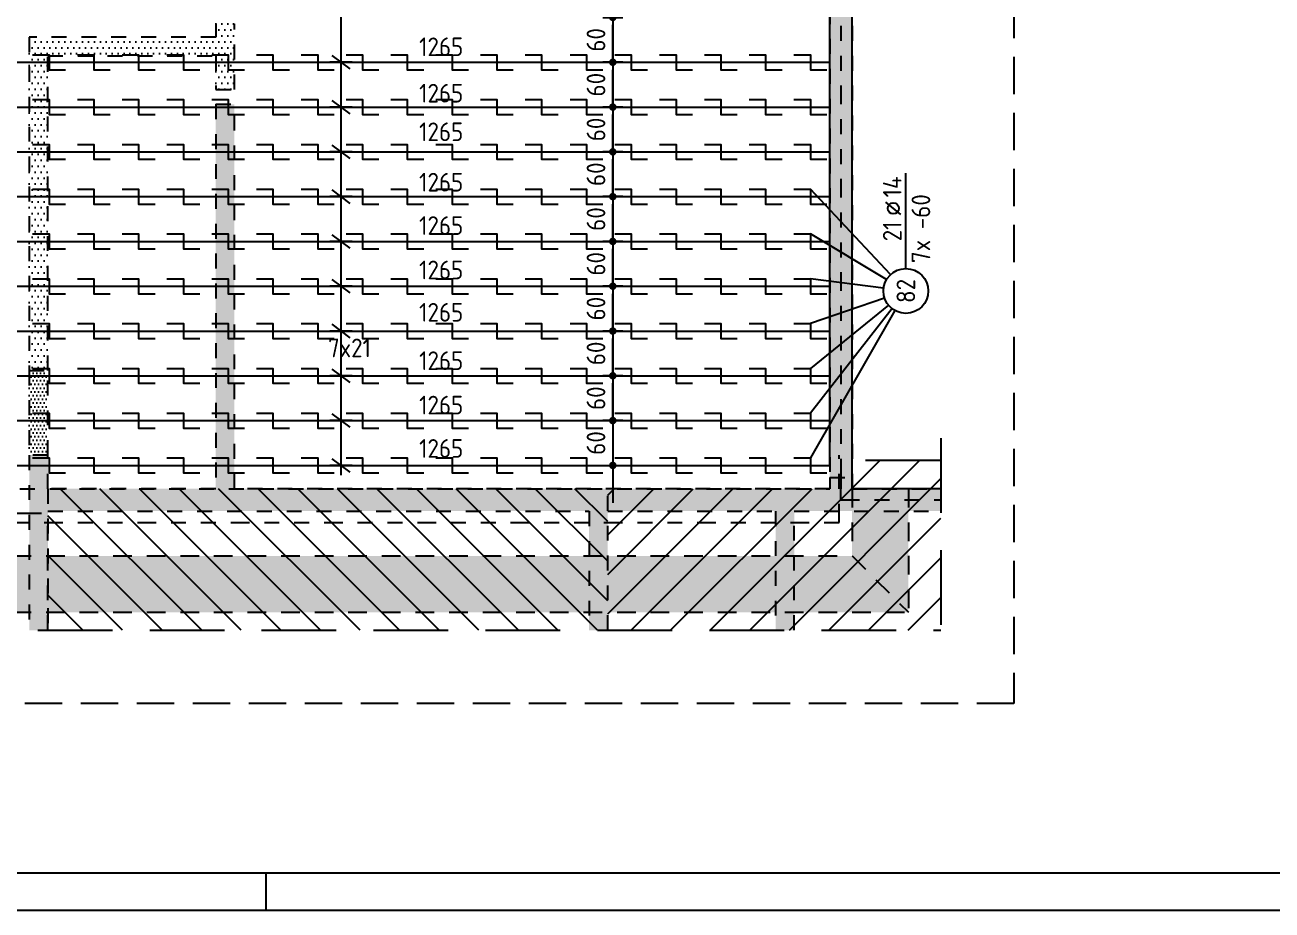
# Model space of a CAD drawing. Extents: x -45 to 98, y -32 to 51.
# Drawn here: x 57.83 to 66.19, y 0 to 5.93 of the extents above; entities that cross this region are included whole.
import ezdxf
from ezdxf.enums import TextEntityAlignment as Align

# ---------------------------------------------------------------- set-up
doc = ezdxf.new("R2010")
doc.units = 0
doc.header["$LTSCALE"] = 0.5
for name, pattern in [('AUSGEZOGEN', [1000.01, 1000, 0.01]), ('DIVIDE2', [0.625, 0.25, -0.125, 0, -0.125, 0, -0.125]), ('DOT', [0.175, 0.05, -0.125]), ('GESTRICHELTX2', [1.5, 1, -0.5]), ('HIDDEN2', [0.187, 0.125, -0.062]), ('STRICHLINIE', [0.75, 0.5, -0.25]), ('VERDECKT', [0.375, 0.25, -0.125])]:
    doc.linetypes.add(name, pattern=pattern)
for name, color, linetype in [('2.UG', 7, 'Continuous'), ('AFB', 7, 'Continuous'), ('AFU', 7, 'Continuous'), ('BETON', 7, 'Continuous'), ('Brüstung 2.UG', 7, 'Continuous'), ('DETAIL', 7, 'Continuous'), ('DRUEBER', 7, 'Continuous'), ('grau_hell', 7, 'Continuous'), ('HILFE', 7, 'Continuous'), ('MASSE', 7, 'Continuous'), ('OBJEKT', 7, 'Continuous'), ('RAHMEN', 7, 'Continuous'), ('RND', 7, 'Continuous'), ('SCHRAFF', 7, 'Continuous'), ('VERDECKT', 7, 'Continuous'), ('Versprung oberseitig', 7, 'Continuous')]:
    doc.layers.add(name, color=color, linetype=linetype)
doc.layers.add('NOPLOT', color=7, linetype='Continuous', plot=False)
doc.styles.add('txt', font='isocp.shx')
doc.dimstyles.new('DOT_I', dxfattribs={"dimscale": 0.5, "dimtxt": 0.25, "dimasz": 0.25, "dimexe": 0.1, "dimexo": 0.3, "dimgap": 0.1, "dimtad": 1, "dimdec": 3, "dimzin": 3, "dimtxsty": 'txt', "dimblk": 'DOT', "dimblk1": 'DOT', "dimblk2": 'DOT', "dimsah": 1, "dimcen": 0.1, "dimse1": 1, "dimse2": 1, "dimazin": 0, "dimtfac": 1, "dimtdec": 4, "dimtix": 1, "dimtmove": 2, "dimatfit": 3, "dimfxl": 0, "dimtvp": 1, "dimtolj": 1, "dimtzin": 0, "dimarcsym": 0})
pattern_1 = [(0, (42.543227, -10.614945), (0.01984375, 0.0396875), [0, -0.0396875])]

# ---------------------------------------------------------------- blocks, each defined once
blk = doc.blocks.new('lei_gre')
at = {"layer": 'RND', "color": 7, "linetype": 'Continuous'}
for p, q in [((-0.09, -0.12), (0.09, 0.12)), ((0, 0.15), (0, -0.15))]:
    blk.add_line(p, q, dxfattribs=at)
blk = doc.blocks.new('DOT')
at = {"layer": 'MASSE', "color": 7, "linetype": 'Continuous'}
for p, q in [((0, 0), (-1, 0)), ((0, 0.54), (0, -0.54))]:
    blk.add_line(p, q, dxfattribs=at)
at = {"layer": 'MASSE', "color": 7, "linetype": 'Continuous', "const_width": 0.2}
blk.add_lwpolyline([(-0.1, 0, 1), (0.1, 0, 1)], format="xyb", close=True, dxfattribs=at)
blk = doc.blocks.new('*D72')
at = {"layer": 'Defpoints', "color": 0, "linetype": 'AUSGEZOGEN', "transparency": 16777216}
for p in [(61.7717, 6.2783), (61.7717, 6.2783), (61.7717, 5.9783)]:
    blk.add_point(p, dxfattribs=at)
at = {"layer": 'MASSE', "color": 0, "linetype": 'AUSGEZOGEN', "lineweight": -2, "transparency": 16777216}
for p, q in [((61.7717, 6.4033), (61.7717, 6.5283)), ((61.7717, 5.9783), (61.7717, 6.2783)), ((61.7717, 5.8533), (61.7717, 5.7283))]:
    blk.add_line(p, q, dxfattribs=at)
at = {"layer": 'MASSE', "color": 0, "linetype": 'AUSGEZOGEN', "lineweight": -2, "transparency": 16777216, "xscale": 0.125, "yscale": 0.125, "zscale": 0.125}
for p, rotation in [((61.7717, 6.2783), 270), ((61.7717, 5.9783), 90)]:
    blk.add_blockref('DOT', p, dxfattribs=dict(at, rotation=rotation))
at = {"layer": 'MASSE', "color": 0, "linetype": 'AUSGEZOGEN', "transparency": 16777216, "insert": (61.6592, 6.1283), "char_height": 0.125, "attachment_point": 5, "rotation": 90, "style": 'txt'}
blk.add_mtext('\\A1;60', dxfattribs=at)
blk = doc.blocks.new('*D73')
at = {"layer": 'Defpoints', "color": 0, "linetype": 'AUSGEZOGEN', "transparency": 16777216}
for p in [(61.7717, 5.9783), (61.7717, 5.6783), (61.7717, 5.6783)]:
    blk.add_point(p, dxfattribs=at)
at = {"layer": 'MASSE', "color": 0, "linetype": 'AUSGEZOGEN', "lineweight": -2, "transparency": 16777216}
for p, q in [((61.7717, 6.1033), (61.7717, 6.2283)), ((61.7717, 5.9783), (61.7717, 5.6783)), ((61.7717, 5.5533), (61.7717, 5.4283))]:
    blk.add_line(p, q, dxfattribs=at)
at = {"layer": 'MASSE', "color": 0, "linetype": 'AUSGEZOGEN', "lineweight": -2, "transparency": 16777216, "xscale": 0.125, "yscale": 0.125, "zscale": 0.125}
for p, rotation in [((61.7717, 5.9783), 270), ((61.7717, 5.6783), 90)]:
    blk.add_blockref('DOT', p, dxfattribs=dict(at, rotation=rotation))
at = {"layer": 'MASSE', "color": 0, "linetype": 'AUSGEZOGEN', "transparency": 16777216, "insert": (61.6592, 5.8283), "char_height": 0.125, "attachment_point": 5, "rotation": 90, "style": 'txt'}
blk.add_mtext('\\A1;60', dxfattribs=at)
blk = doc.blocks.new('*D74')
at = {"layer": 'Defpoints', "color": 0, "linetype": 'AUSGEZOGEN', "transparency": 16777216}
for p in [(61.7717, 5.6783), (61.7717, 5.3783), (61.7717, 5.3783)]:
    blk.add_point(p, dxfattribs=at)
at = {"layer": 'MASSE', "color": 0, "linetype": 'AUSGEZOGEN', "lineweight": -2, "transparency": 16777216}
for p, q in [((61.7717, 5.8033), (61.7717, 5.9283)), ((61.7717, 5.6783), (61.7717, 5.3783)), ((61.7717, 5.2533), (61.7717, 5.1283))]:
    blk.add_line(p, q, dxfattribs=at)
at = {"layer": 'MASSE', "color": 0, "linetype": 'AUSGEZOGEN', "lineweight": -2, "transparency": 16777216, "xscale": 0.125, "yscale": 0.125, "zscale": 0.125}
for p, rotation in [((61.7717, 5.6783), 270), ((61.7717, 5.3783), 90)]:
    blk.add_blockref('DOT', p, dxfattribs=dict(at, rotation=rotation))
at = {"layer": 'MASSE', "color": 0, "linetype": 'AUSGEZOGEN', "transparency": 16777216, "insert": (61.6592, 5.5283), "char_height": 0.125, "attachment_point": 5, "rotation": 90, "style": 'txt'}
blk.add_mtext('\\A1;60', dxfattribs=at)
blk = doc.blocks.new('*D75')
at = {"layer": 'Defpoints', "color": 0, "linetype": 'AUSGEZOGEN', "transparency": 16777216}
for p in [(61.7717, 5.3783), (61.7717, 5.0783), (61.7717, 5.0783)]:
    blk.add_point(p, dxfattribs=at)
at = {"layer": 'MASSE', "color": 0, "linetype": 'AUSGEZOGEN', "lineweight": -2, "transparency": 16777216}
for p, q in [((61.7717, 5.5033), (61.7717, 5.6283)), ((61.7717, 5.3783), (61.7717, 5.0783)), ((61.7717, 4.9533), (61.7717, 4.8283))]:
    blk.add_line(p, q, dxfattribs=at)
at = {"layer": 'MASSE', "color": 0, "linetype": 'AUSGEZOGEN', "lineweight": -2, "transparency": 16777216, "xscale": 0.125, "yscale": 0.125, "zscale": 0.125}
for p, rotation in [((61.7717, 5.3783), 270), ((61.7717, 5.0783), 90)]:
    blk.add_blockref('DOT', p, dxfattribs=dict(at, rotation=rotation))
at = {"layer": 'MASSE', "color": 0, "linetype": 'AUSGEZOGEN', "transparency": 16777216, "insert": (61.6592, 5.2283), "char_height": 0.125, "attachment_point": 5, "rotation": 90, "style": 'txt'}
blk.add_mtext('\\A1;60', dxfattribs=at)
blk = doc.blocks.new('*D76')
at = {"layer": 'Defpoints', "color": 0, "linetype": 'AUSGEZOGEN', "transparency": 16777216}
for p in [(61.7717, 5.0783), (61.7717, 4.7783), (61.7717, 4.7783)]:
    blk.add_point(p, dxfattribs=at)
at = {"layer": 'MASSE', "color": 0, "linetype": 'AUSGEZOGEN', "lineweight": -2, "transparency": 16777216}
for p, q in [((61.7717, 5.2033), (61.7717, 5.3283)), ((61.7717, 5.0783), (61.7717, 4.7783)), ((61.7717, 4.6533), (61.7717, 4.5283))]:
    blk.add_line(p, q, dxfattribs=at)
at = {"layer": 'MASSE', "color": 0, "linetype": 'AUSGEZOGEN', "lineweight": -2, "transparency": 16777216, "xscale": 0.125, "yscale": 0.125, "zscale": 0.125}
for p, rotation in [((61.7717, 5.0783), 270), ((61.7717, 4.7783), 90)]:
    blk.add_blockref('DOT', p, dxfattribs=dict(at, rotation=rotation))
at = {"layer": 'MASSE', "color": 0, "linetype": 'AUSGEZOGEN', "transparency": 16777216, "insert": (61.6592, 4.9283), "char_height": 0.125, "attachment_point": 5, "rotation": 90, "style": 'txt'}
blk.add_mtext('\\A1;60', dxfattribs=at)
blk = doc.blocks.new('*D77')
at = {"layer": 'Defpoints', "color": 0, "linetype": 'AUSGEZOGEN', "transparency": 16777216}
for p in [(61.7717, 4.7783), (61.7717, 4.4783), (61.7717, 4.4783)]:
    blk.add_point(p, dxfattribs=at)
at = {"layer": 'MASSE', "color": 0, "linetype": 'AUSGEZOGEN', "lineweight": -2, "transparency": 16777216}
for p, q in [((61.7717, 4.9033), (61.7717, 5.0283)), ((61.7717, 4.7783), (61.7717, 4.4783)), ((61.7717, 4.3533), (61.7717, 4.2283))]:
    blk.add_line(p, q, dxfattribs=at)
at = {"layer": 'MASSE', "color": 0, "linetype": 'AUSGEZOGEN', "lineweight": -2, "transparency": 16777216, "xscale": 0.125, "yscale": 0.125, "zscale": 0.125}
for p, rotation in [((61.7717, 4.7783), 270), ((61.7717, 4.4783), 90)]:
    blk.add_blockref('DOT', p, dxfattribs=dict(at, rotation=rotation))
at = {"layer": 'MASSE', "color": 0, "linetype": 'AUSGEZOGEN', "transparency": 16777216, "insert": (61.6592, 4.6283), "char_height": 0.125, "attachment_point": 5, "rotation": 90, "style": 'txt'}
blk.add_mtext('\\A1;60', dxfattribs=at)
blk = doc.blocks.new('*D78')
at = {"layer": 'Defpoints', "color": 0, "linetype": 'AUSGEZOGEN', "transparency": 16777216}
for p in [(61.7717, 4.4783), (61.7717, 4.1783), (61.7717, 4.1783)]:
    blk.add_point(p, dxfattribs=at)
at = {"layer": 'MASSE', "color": 0, "linetype": 'AUSGEZOGEN', "lineweight": -2, "transparency": 16777216}
for p, q in [((61.7717, 4.6033), (61.7717, 4.7283)), ((61.7717, 4.4783), (61.7717, 4.1783)), ((61.7717, 4.0533), (61.7717, 3.9283))]:
    blk.add_line(p, q, dxfattribs=at)
at = {"layer": 'MASSE', "color": 0, "linetype": 'AUSGEZOGEN', "lineweight": -2, "transparency": 16777216, "xscale": 0.125, "yscale": 0.125, "zscale": 0.125}
for p, rotation in [((61.7717, 4.4783), 270), ((61.7717, 4.1783), 90)]:
    blk.add_blockref('DOT', p, dxfattribs=dict(at, rotation=rotation))
at = {"layer": 'MASSE', "color": 0, "linetype": 'AUSGEZOGEN', "transparency": 16777216, "insert": (61.6592, 4.3283), "char_height": 0.125, "attachment_point": 5, "rotation": 90, "style": 'txt'}
blk.add_mtext('\\A1;60', dxfattribs=at)
blk = doc.blocks.new('*D79')
at = {"layer": 'Defpoints', "color": 0, "linetype": 'AUSGEZOGEN', "transparency": 16777216}
for p in [(61.7717, 4.1783), (61.7717, 3.8783), (61.7717, 3.8783)]:
    blk.add_point(p, dxfattribs=at)
at = {"layer": 'MASSE', "color": 0, "linetype": 'AUSGEZOGEN', "lineweight": -2, "transparency": 16777216}
for p, q in [((61.7717, 4.3033), (61.7717, 4.4283)), ((61.7717, 4.1783), (61.7717, 3.8783)), ((61.7717, 3.7533), (61.7717, 3.6283))]:
    blk.add_line(p, q, dxfattribs=at)
at = {"layer": 'MASSE', "color": 0, "linetype": 'AUSGEZOGEN', "lineweight": -2, "transparency": 16777216, "xscale": 0.125, "yscale": 0.125, "zscale": 0.125}
for p, rotation in [((61.7717, 4.1783), 270), ((61.7717, 3.8783), 90)]:
    blk.add_blockref('DOT', p, dxfattribs=dict(at, rotation=rotation))
at = {"layer": 'MASSE', "color": 0, "linetype": 'AUSGEZOGEN', "transparency": 16777216, "insert": (61.6592, 4.0283), "char_height": 0.125, "attachment_point": 5, "rotation": 90, "style": 'txt'}
blk.add_mtext('\\A1;60', dxfattribs=at)
blk = doc.blocks.new('*D80')
at = {"layer": 'Defpoints', "color": 0, "linetype": 'AUSGEZOGEN', "transparency": 16777216}
for p in [(61.7717, 3.8783), (61.7717, 3.5783), (61.7717, 3.5783)]:
    blk.add_point(p, dxfattribs=at)
at = {"layer": 'MASSE', "color": 0, "linetype": 'AUSGEZOGEN', "lineweight": -2, "transparency": 16777216}
for p, q in [((61.7717, 4.0033), (61.7717, 4.1283)), ((61.7717, 3.8783), (61.7717, 3.5783)), ((61.7717, 3.4533), (61.7717, 3.3283))]:
    blk.add_line(p, q, dxfattribs=at)
at = {"layer": 'MASSE', "color": 0, "linetype": 'AUSGEZOGEN', "lineweight": -2, "transparency": 16777216, "xscale": 0.125, "yscale": 0.125, "zscale": 0.125}
for p, rotation in [((61.7717, 3.8783), 270), ((61.7717, 3.5783), 90)]:
    blk.add_blockref('DOT', p, dxfattribs=dict(at, rotation=rotation))
at = {"layer": 'MASSE', "color": 0, "linetype": 'AUSGEZOGEN', "transparency": 16777216, "insert": (61.6592, 3.7283), "char_height": 0.125, "attachment_point": 5, "rotation": 90, "style": 'txt'}
blk.add_mtext('\\A1;60', dxfattribs=at)
blk = doc.blocks.new('*D81')
at = {"layer": 'Defpoints', "color": 0, "linetype": 'AUSGEZOGEN', "transparency": 16777216}
for p in [(61.7717, 3.5783), (61.7717, 3.2783), (61.7717, 3.2783)]:
    blk.add_point(p, dxfattribs=at)
at = {"layer": 'MASSE', "color": 0, "linetype": 'AUSGEZOGEN', "lineweight": -2, "transparency": 16777216}
for p, q in [((61.7717, 3.7033), (61.7717, 3.8283)), ((61.7717, 3.5783), (61.7717, 3.2783)), ((61.7717, 3.1533), (61.7717, 3.0283))]:
    blk.add_line(p, q, dxfattribs=at)
at = {"layer": 'MASSE', "color": 0, "linetype": 'AUSGEZOGEN', "lineweight": -2, "transparency": 16777216, "xscale": 0.125, "yscale": 0.125, "zscale": 0.125}
for p, rotation in [((61.7717, 3.5783), 270), ((61.7717, 3.2783), 90)]:
    blk.add_blockref('DOT', p, dxfattribs=dict(at, rotation=rotation))
at = {"layer": 'MASSE', "color": 0, "linetype": 'AUSGEZOGEN', "transparency": 16777216, "insert": (61.6592, 3.4283), "char_height": 0.125, "attachment_point": 5, "rotation": 90, "style": 'txt'}
blk.add_mtext('\\A1;60', dxfattribs=at)
blk = doc.blocks.new('*D82')
at = {"layer": 'Defpoints', "color": 0, "linetype": 'AUSGEZOGEN', "transparency": 16777216}
for p in [(61.7717, 3.2783), (61.7717, 2.9783), (61.7717, 2.9783)]:
    blk.add_point(p, dxfattribs=at)
at = {"layer": 'MASSE', "color": 0, "linetype": 'AUSGEZOGEN', "lineweight": -2, "transparency": 16777216}
for p, q in [((61.7717, 3.4033), (61.7717, 3.5283)), ((61.7717, 3.2783), (61.7717, 2.9783)), ((61.7717, 2.8533), (61.7717, 2.7283))]:
    blk.add_line(p, q, dxfattribs=at)
at = {"layer": 'MASSE', "color": 0, "linetype": 'AUSGEZOGEN', "lineweight": -2, "transparency": 16777216, "xscale": 0.125, "yscale": 0.125, "zscale": 0.125}
for p, rotation in [((61.7717, 3.2783), 270), ((61.7717, 2.9783), 90)]:
    blk.add_blockref('DOT', p, dxfattribs=dict(at, rotation=rotation))
at = {"layer": 'MASSE', "color": 0, "linetype": 'AUSGEZOGEN', "transparency": 16777216, "insert": (61.6592, 3.1283), "char_height": 0.125, "attachment_point": 5, "rotation": 90, "style": 'txt'}
blk.add_mtext('\\A1;60', dxfattribs=at)
blk = doc.blocks.new('RND_LEI')
at = {"layer": 'RND', "color": 7, "linetype": 'Continuous'}
blk.add_line((1.022, 0.066), (1.19, 0.27), dxfattribs=at)
for centre, radius in [((0, 0), 0.3), ((1.106, 0.168), 0.075)]:
    blk.add_circle(centre, radius, dxfattribs=at)
at = {"layer": 'RND', "color": 7, "linetype": 'Continuous', "style": 'txt'}
blk.add_attdef('ANZ', text='', height=0.25, dxfattribs=at).set_placement((0.931, 0.057), align=Align.RIGHT)
for tag, p in [('DUM', (1.253, 0.057)), ('ABSTD', (1.674, 0.057)), ('POSTXT', (0.374, -0.327))]:
    blk.add_attdef(tag, p, '', height=0.25, dxfattribs=at)
blk.add_attdef('POSL', text='', height=0.25, dxfattribs=at).set_placement((0, 0), align=Align.MIDDLE)
blk = doc.blocks.new('*D103')
at = {"layer": 'Defpoints', "color": 0, "linetype": 'AUSGEZOGEN', "transparency": 16777216}
for p in [(57.3952, 2.6572), (57.6952, 2.6572), (57.6952, 2.6572)]:
    blk.add_point(p, dxfattribs=at)
at = {"layer": 'MASSE', "color": 0, "linetype": 'AUSGEZOGEN', "lineweight": -2, "transparency": 16777216}
for p, q in [((57.2702, 2.6572), (57.1452, 2.6572)), ((57.3952, 2.6572), (57.6952, 2.6572)), ((57.8202, 2.6572), (57.9452, 2.6572))]:
    blk.add_line(p, q, dxfattribs=at)
at = {"layer": 'MASSE', "color": 0, "linetype": 'AUSGEZOGEN', "lineweight": -2, "transparency": 16777216, "xscale": 0.125, "yscale": 0.125, "zscale": 0.125}
blk.add_blockref('DOT', (57.3952, 2.6572), dxfattribs=at)
at = {"layer": 'MASSE', "color": 0, "linetype": 'AUSGEZOGEN', "lineweight": -2, "transparency": 16777216, "xscale": 0.125, "yscale": 0.125, "zscale": 0.125, "rotation": 180}
blk.add_blockref('DOT', (57.6952, 2.6572), dxfattribs=at)
at = {"layer": 'MASSE', "color": 0, "linetype": 'AUSGEZOGEN', "transparency": 16777216, "insert": (57.5452, 2.7697), "char_height": 0.125, "attachment_point": 5, "style": 'txt'}
blk.add_mtext('\\A1;60', dxfattribs=at)
blk = doc.blocks.new('A0-38-5')
at = {"layer": 'RAHMEN', "color": 5}
blk.add_line((2, 0.5), (156.4, 0.5), dxfattribs=at)
at = {"layer": 'RAHMEN', "color": 7}
blk.add_line((118.9, 0), (118.9, 0.5), dxfattribs=at)
at = {"layer": 'RAHMEN'}
blk.add_line((0, 0), (156.9, 0), dxfattribs=at)

msp = doc.modelspace()

# ---------------------------------------------------------------- hatches: boundary and pattern name
at = {"layer": 'Brüstung 2.UG', "linetype": 'DOT'}
h = msp.add_hatch(dxfattribs=at)
h.set_pattern_fill('DOTS', color=102, scale=0.4, double=1)
h.set_pattern_definition([(0, (4.462836, 238.246266), (0.0125, 0.025), [0, -0.025])])
h.paths.add_polyline_path([(57.9875, 3.6143), (57.8625, 3.6143), (57.8625, 3.0468), (57.9875, 3.0468)])
at = {"layer": 'DRUEBER', "linetype": 'AUSGEZOGEN'}
h = msp.add_hatch(dxfattribs=at)
h.set_pattern_fill('ANSI31', color=8, scale=1.5, style=0, double=1)
h.set_pattern_definition([(45, (4.46284, 238.24627), (-0.13258252, 0.13258252), [])])
h.paths.add_polyline_path([(63.9699, 1.8745), (63.9699, 3.0118), (63.375, 3.0118), (63.375, 2.8968), (63.225, 2.8968), (63.225, 2.8218), (61.7375, 2.8218), (61.7375, 1.8745)])
at = {"layer": 'grau_hell'}
h = msp.add_hatch(color=9, dxfattribs=at)
h.paths.add_polyline_path([(63.7525, 1.9943), (63.375, 2.3718), (45.375, 2.3718), (45.375, 1.9943)])
h.paths.add_polyline_path([(63.375, 2.3718), (63.7525, 1.9943), (63.7525, 2.8218), (63.375, 2.8218)])
at = {"layer": 'SCHRAFF', "linetype": 'AUSGEZOGEN'}
h = msp.add_hatch(dxfattribs=at)
h.set_pattern_fill('DOTS', scale=0.025, double=1)
h.set_pattern_definition(pattern_1)
h.paths.add_polyline_path([(62.4, 7.1843), (62.4, 8.5718), (63.225, 8.5718), (63.225, 7.1843)], flags=16)
h.paths.add_polyline_path([(45.375, 1.8745), (45.525, 1.8745), (45.525, 2.6718), (47.2375, 2.6718), (47.2375, 1.8745), (47.3625, 1.8745), (47.3625, 3.1593), (47.2375, 3.1593), (47.2375, 2.8218), (45.525, 2.8218), (45.525, 6.5643), (47.2375, 6.5643), (47.2375, 6.0268), (47.3625, 6.0268), (47.3625, 7.0343), (47.695, 7.0343), (47.695, 7.1843), (47.13, 7.1843), (47.13, 7.8643), (50.865, 7.8643), (50.865, 7.1843), (50.765, 7.1843), (50.765, 7.0343), (52.075, 7.0343), (52.075, 5.5343), (52.2, 5.5343), (52.2, 7.0343), (55.35, 7.0343), (55.35, 5.5393), (55.475, 5.5393), (55.475, 7.0343), (56.75, 7.0343), (56.75, 7.8943), (56.625, 7.8943), (56.625, 7.1843), (54.435, 7.1843), (54.435, 8.5718), (56.625, 8.5718), (56.625, 8.4618), (56.75, 8.4618), (56.75, 8.5718), (57.8625, 8.5718), (57.8625, 8.0468), (57.9875, 8.0468), (57.9875, 8.5718), (62.25, 8.5718), (62.25, 7.1843), (57.9875, 7.1843), (57.9875, 7.4793), (57.8625, 7.4793), (57.8625, 7.0343), (59.1125, 7.0343), (59.1125, 6.9418), (59.2375, 6.9418), (59.2375, 7.0343), (63.225, 7.0343), (63.225, 2.8218), (59.2375, 2.8218), (59.2375, 5.3968), (59.1125, 5.3968), (59.1125, 2.8218), (57.9875, 2.8218), (57.9875, 3.0468), (57.8625, 3.0468), (57.8625, 1.8745), (57.9875, 1.8745), (57.9875, 2.6718), (61.6125, 2.6718), (61.6125, 1.8745), (61.7375, 1.8745), (61.7375, 2.6718), (62.8625, 2.6718), (62.8625, 1.8745), (62.9875, 1.8745), (62.9875, 2.6718), (63.9699, 2.6718), (63.9699, 2.8218), (63.375, 2.8218), (63.375, 8.7218), (54.285, 8.7218), (54.285, 7.1843), (51.015, 7.1843), (51.015, 8.0143), (46.98, 8.0143), (46.98, 6.7143), (45.375, 6.7143)])
h = msp.add_hatch(dxfattribs=at)
h.set_pattern_fill('DOTS', scale=0.025, double=1)
h.set_pattern_definition(pattern_1)
h.paths.add_polyline_path([(59.2375, 5.9368), (59.1125, 5.9368), (59.1125, 5.8468), (57.8625, 5.8468), (57.8625, 3.6143), (57.9875, 3.6143), (57.9875, 5.7218), (59.1125, 5.7218), (59.1125, 5.4968), (59.2375, 5.4968)])
h = msp.add_hatch(dxfattribs=at)
h.set_pattern_fill('ANSI31', color=8, scale=1.5, angle=90, style=0, double=1)
h.set_pattern_definition([(135, (6.08253, 272.7751), (-0.13258252, -0.13258252), [])])
h.paths.add_polyline_path([(61.675, 1.8745), (61.7375, 1.8745), (61.7375, 2.8218), (61.675, 2.8218)])
h.paths.add_polyline_path([(57.9875, 1.8745), (61.675, 1.8745), (61.675, 2.8218), (57.9875, 2.8218)])

# ---------------------------------------------------------------- linework, layer by layer
at = {"layer": '2.UG', "color": 7, "linetype": 'DOT'}
for p, q in [((63.225, 7.0343), (63.225, 2.8218)), ((59.1125, 5.9368), (59.1125, 5.8468)), ((59.2375, 5.4968), (59.2375, 5.9368)), ((57.8625, 5.8468), (57.8625, 3.6143)), ((59.1125, 5.8468), (57.8625, 5.8468)), ((57.9875, 5.7218), (59.1125, 5.7218)), ((57.9875, 3.6143), (57.9875, 5.7218)), ((59.1125, 5.7218), (59.1125, 5.4968)), ((59.1125, 5.4968), (59.2375, 5.4968)), ((59.1125, 5.3968), (59.2375, 5.3968)), ((59.1125, 5.3968), (59.1125, 2.8218)), ((59.2375, 2.8218), (59.2375, 5.3968)), ((57.8625, 3.6143), (57.9875, 3.6143)), ((57.8625, 3.0468), (57.8625, 1.8745)), ((57.9875, 3.0468), (57.8625, 3.0468)), ((57.9875, 2.8218), (57.9875, 3.0468)), ((59.1125, 2.8218), (57.9875, 2.8218)), ((63.225, 2.8218), (59.2375, 2.8218))]:
    msp.add_line(p, q, dxfattribs=at)
for points in [[(46.98, 6.7143), (46.98, 6.7143), (46.98, 8.0143), (51.015, 8.0143), (51.015, 7.1843), (54.285, 7.1843), (54.285, 8.7218), (63.375, 8.7218), (63.375, 2.8218), (63.9699, 2.8218)], [(57.9875, 1.8745), (57.9875, 2.6718), (61.6125, 2.6718), (61.6125, 1.8745)], [(61.7375, 1.8745), (61.7375, 2.6718), (62.8625, 2.6718), (62.8625, 1.8745)], [(62.9875, 1.8745), (62.9875, 2.6718), (63.9699, 2.6718)]]:
    msp.add_lwpolyline(points, dxfattribs=at)
at = {"layer": 'AFB', "color": 1, "linetype": 'DIVIDE2'}
for p, q in [((63.3, 8.6468), (63.3, 2.8968)), ((63.2875, 2.5968), (63.2875, 3.0468)), ((63.3, 2.7468), (63.3, 2.8218)), ((63.3, 2.7468), (63.9699, 2.7468)), ((45.4625, 2.5968), (63.2875, 2.5968))]:
    msp.add_line(p, q, dxfattribs=at)
at = {"layer": 'AFU', "color": 1, "linetype": 'AUSGEZOGEN'}
msp.add_line((63.3, 2.9718), (63.3, 2.8218), dxfattribs=at)
at = {"layer": 'BETON', "color": 6, "linetype": 'AUSGEZOGEN'}
for p, q in [((63.375, 2.8218), (63.375, 8.7218)), ((63.9699, 2.8218), (63.375, 2.8218))]:
    msp.add_line(p, q, dxfattribs=at)
at = {"layer": 'Brüstung 2.UG', "color": 102, "linetype": 'DOT'}
for p, q in [((57.8625, 3.6143), (57.8625, 3.0468)), ((57.9875, 3.0468), (57.9875, 3.6143))]:
    msp.add_line(p, q, dxfattribs=at)
at = {"layer": 'DETAIL', "color": 102, "linetype": 'STRICHLINIE'}
msp.add_lwpolyline([(44.7348, 1.3845), (44.7348, 10.2147), (64.4592, 10.2147), (64.4592, 1.3845)], close=True, dxfattribs=at)
at = {"layer": 'DRUEBER', "color": 7, "linetype": 'HIDDEN2'}
msp.add_line((63.565, 3.0118), (63.375, 3.0118), dxfattribs=at)
at = {"layer": 'HILFE', "color": 102, "linetype": 'GESTRICHELTX2'}
for p in [(63.9699, 3.1607), (45.1695, 1.8745)]:
    msp.add_line(p, (63.9699, 1.8745), dxfattribs=at)
at = {"layer": 'NOPLOT', "color": 191, "linetype": 'AUSGEZOGEN'}
msp.add_line((63.225, 2.9783), (63.225, 7.2392), dxfattribs=at)
at = {"layer": 'OBJEKT', "color": 7, "linetype": 'AUSGEZOGEN'}
msp.add_line((63.9699, 3.0118), (63.565, 3.0118), dxfattribs=at)
at = {"layer": 'RND', "color": 102, "linetype": 'AUSGEZOGEN'}
for p, q in [((59.9507, 8.9781), (59.9507, 2.9127)), ((63.6321, 4.256), (63.0952, 4.8283)), ((63.6059, 4.2235), (63.0952, 4.5283)), ((63.5859, 4.1656), (63.0952, 4.2283)), ((63.5928, 4.0982), (63.0952, 3.9283)), ((63.6182, 4.0522), (63.0952, 3.6283)), ((63.6424, 4.0284), (63.0952, 3.3283)), ((63.6603, 4.0164), (63.0952, 3.0283))]:
    msp.add_line(p, q, dxfattribs=at)
at = {"layer": 'RND', "color": 7, "linetype": 'AUSGEZOGEN'}
msp.add_line((63.7347, 4.2966), (63.7347, 4.9366), dxfattribs=at)
at = {"layer": 'RND', "color": 1, "linetype": 'AUSGEZOGEN'}
for points in [[(57.8852, 5.7283), (57.9952, 5.7283), (57.9952, 5.6283), (58.1052, 5.6283)], [(58.1852, 5.7283), (58.2952, 5.7283), (58.2952, 5.6283), (58.4052, 5.6283)], [(58.4852, 5.7283), (58.5952, 5.7283), (58.5952, 5.6283), (58.7052, 5.6283)], [(58.7852, 5.7283), (58.8952, 5.7283), (58.8952, 5.6283), (59.0052, 5.6283)], [(59.0852, 5.7283), (59.1952, 5.7283), (59.1952, 5.6283), (59.3052, 5.6283)], [(59.3852, 5.7283), (59.4952, 5.7283), (59.4952, 5.6283), (59.6052, 5.6283)], [(59.6852, 5.7283), (59.7952, 5.7283), (59.7952, 5.6283), (59.9052, 5.6283)], [(59.9852, 5.7283), (60.0952, 5.7283), (60.0952, 5.6283), (60.2052, 5.6283)], [(60.2852, 5.7283), (60.3952, 5.7283), (60.3952, 5.6283), (60.5052, 5.6283)], [(60.5852, 5.7283), (60.6952, 5.7283), (60.6952, 5.6283), (60.8052, 5.6283)], [(60.8852, 5.7283), (60.9952, 5.7283), (60.9952, 5.6283), (61.1052, 5.6283)], [(61.1852, 5.7283), (61.2952, 5.7283), (61.2952, 5.6283), (61.4052, 5.6283)], [(61.4852, 5.7283), (61.5952, 5.7283), (61.5952, 5.6283), (61.7052, 5.6283)], [(61.7852, 5.7283), (61.8952, 5.7283), (61.8952, 5.6283), (62.0052, 5.6283)], [(62.0852, 5.7283), (62.1952, 5.7283), (62.1952, 5.6283), (62.3052, 5.6283)], [(62.3852, 5.7283), (62.4952, 5.7283), (62.4952, 5.6283), (62.6052, 5.6283)], [(62.6852, 5.7283), (62.7952, 5.7283), (62.7952, 5.6283), (62.9052, 5.6283)], [(62.9852, 5.7283), (63.0952, 5.7283), (63.0952, 5.6283), (63.2052, 5.6283)], [(56.9, 5.6783), (63.225, 5.6783)], [(56.9, 5.3783), (63.225, 5.3783)], [(57.8852, 5.4283), (57.9952, 5.4283), (57.9952, 5.3283), (58.1052, 5.3283)], [(58.1852, 5.4283), (58.2952, 5.4283), (58.2952, 5.3283), (58.4052, 5.3283)], [(58.4852, 5.4283), (58.5952, 5.4283), (58.5952, 5.3283), (58.7052, 5.3283)], [(58.7852, 5.4283), (58.8952, 5.4283), (58.8952, 5.3283), (59.0052, 5.3283)], [(59.0852, 5.4283), (59.1952, 5.4283), (59.1952, 5.3283), (59.3052, 5.3283)], [(59.3852, 5.4283), (59.4952, 5.4283), (59.4952, 5.3283), (59.6052, 5.3283)], [(59.6852, 5.4283), (59.7952, 5.4283), (59.7952, 5.3283), (59.9052, 5.3283)], [(59.9852, 5.4283), (60.0952, 5.4283), (60.0952, 5.3283), (60.2052, 5.3283)], [(60.2852, 5.4283), (60.3952, 5.4283), (60.3952, 5.3283), (60.5052, 5.3283)], [(60.5852, 5.4283), (60.6952, 5.4283), (60.6952, 5.3283), (60.8052, 5.3283)], [(60.8852, 5.4283), (60.9952, 5.4283), (60.9952, 5.3283), (61.1052, 5.3283)], [(61.1852, 5.4283), (61.2952, 5.4283), (61.2952, 5.3283), (61.4052, 5.3283)], [(61.4852, 5.4283), (61.5952, 5.4283), (61.5952, 5.3283), (61.7052, 5.3283)], [(61.7852, 5.4283), (61.8952, 5.4283), (61.8952, 5.3283), (62.0052, 5.3283)], [(62.0852, 5.4283), (62.1952, 5.4283), (62.1952, 5.3283), (62.3052, 5.3283)], [(62.3852, 5.4283), (62.4952, 5.4283), (62.4952, 5.3283), (62.6052, 5.3283)], [(62.6852, 5.4283), (62.7952, 5.4283), (62.7952, 5.3283), (62.9052, 5.3283)], [(62.9852, 5.4283), (63.0952, 5.4283), (63.0952, 5.3283), (63.2052, 5.3283)], [(57.8852, 5.1283), (57.9952, 5.1283), (57.9952, 5.0283), (58.1052, 5.0283)], [(58.1852, 5.1283), (58.2952, 5.1283), (58.2952, 5.0283), (58.4052, 5.0283)], [(58.4852, 5.1283), (58.5952, 5.1283), (58.5952, 5.0283), (58.7052, 5.0283)], [(58.7852, 5.1283), (58.8952, 5.1283), (58.8952, 5.0283), (59.0052, 5.0283)], [(59.0852, 5.1283), (59.1952, 5.1283), (59.1952, 5.0283), (59.3052, 5.0283)], [(59.3852, 5.1283), (59.4952, 5.1283), (59.4952, 5.0283), (59.6052, 5.0283)], [(59.6852, 5.1283), (59.7952, 5.1283), (59.7952, 5.0283), (59.9052, 5.0283)], [(59.9852, 5.1283), (60.0952, 5.1283), (60.0952, 5.0283), (60.2052, 5.0283)], [(60.2852, 5.1283), (60.3952, 5.1283), (60.3952, 5.0283), (60.5052, 5.0283)], [(60.5852, 5.1283), (60.6952, 5.1283), (60.6952, 5.0283), (60.8052, 5.0283)], [(60.8852, 5.1283), (60.9952, 5.1283), (60.9952, 5.0283), (61.1052, 5.0283)], [(61.1852, 5.1283), (61.2952, 5.1283), (61.2952, 5.0283), (61.4052, 5.0283)], [(61.4852, 5.1283), (61.5952, 5.1283), (61.5952, 5.0283), (61.7052, 5.0283)], [(61.7852, 5.1283), (61.8952, 5.1283), (61.8952, 5.0283), (62.0052, 5.0283)], [(62.0852, 5.1283), (62.1952, 5.1283), (62.1952, 5.0283), (62.3052, 5.0283)], [(62.3852, 5.1283), (62.4952, 5.1283), (62.4952, 5.0283), (62.6052, 5.0283)], [(62.6852, 5.1283), (62.7952, 5.1283), (62.7952, 5.0283), (62.9052, 5.0283)], [(62.9852, 5.1283), (63.0952, 5.1283), (63.0952, 5.0283), (63.2052, 5.0283)], [(56.9, 5.0783), (63.225, 5.0783)], [(56.9, 4.7783), (63.225, 4.7783)], [(57.8852, 4.8283), (57.9952, 4.8283), (57.9952, 4.7283), (58.1052, 4.7283)], [(58.1852, 4.8283), (58.2952, 4.8283), (58.2952, 4.7283), (58.4052, 4.7283)], [(58.4852, 4.8283), (58.5952, 4.8283), (58.5952, 4.7283), (58.7052, 4.7283)], [(58.7852, 4.8283), (58.8952, 4.8283), (58.8952, 4.7283), (59.0052, 4.7283)], [(59.0852, 4.8283), (59.1952, 4.8283), (59.1952, 4.7283), (59.3052, 4.7283)], [(59.3852, 4.8283), (59.4952, 4.8283), (59.4952, 4.7283), (59.6052, 4.7283)], [(59.6852, 4.8283), (59.7952, 4.8283), (59.7952, 4.7283), (59.9052, 4.7283)], [(59.9852, 4.8283), (60.0952, 4.8283), (60.0952, 4.7283), (60.2052, 4.7283)], [(60.2852, 4.8283), (60.3952, 4.8283), (60.3952, 4.7283), (60.5052, 4.7283)], [(60.5852, 4.8283), (60.6952, 4.8283), (60.6952, 4.7283), (60.8052, 4.7283)], [(60.8852, 4.8283), (60.9952, 4.8283), (60.9952, 4.7283), (61.1052, 4.7283)], [(61.1852, 4.8283), (61.2952, 4.8283), (61.2952, 4.7283), (61.4052, 4.7283)], [(61.4852, 4.8283), (61.5952, 4.8283), (61.5952, 4.7283), (61.7052, 4.7283)], [(61.7852, 4.8283), (61.8952, 4.8283), (61.8952, 4.7283), (62.0052, 4.7283)], [(62.0852, 4.8283), (62.1952, 4.8283), (62.1952, 4.7283), (62.3052, 4.7283)], [(62.3852, 4.8283), (62.4952, 4.8283), (62.4952, 4.7283), (62.6052, 4.7283)], [(62.6852, 4.8283), (62.7952, 4.8283), (62.7952, 4.7283), (62.9052, 4.7283)], [(62.9852, 4.8283), (63.0952, 4.8283), (63.0952, 4.7283), (63.2052, 4.7283)], [(57.8852, 4.5283), (57.9952, 4.5283), (57.9952, 4.4283), (58.1052, 4.4283)], [(58.1852, 4.5283), (58.2952, 4.5283), (58.2952, 4.4283), (58.4052, 4.4283)], [(58.4852, 4.5283), (58.5952, 4.5283), (58.5952, 4.4283), (58.7052, 4.4283)], [(58.7852, 4.5283), (58.8952, 4.5283), (58.8952, 4.4283), (59.0052, 4.4283)], [(59.0852, 4.5283), (59.1952, 4.5283), (59.1952, 4.4283), (59.3052, 4.4283)], [(59.3852, 4.5283), (59.4952, 4.5283), (59.4952, 4.4283), (59.6052, 4.4283)], [(59.6852, 4.5283), (59.7952, 4.5283), (59.7952, 4.4283), (59.9052, 4.4283)], [(59.9852, 4.5283), (60.0952, 4.5283), (60.0952, 4.4283), (60.2052, 4.4283)], [(60.2852, 4.5283), (60.3952, 4.5283), (60.3952, 4.4283), (60.5052, 4.4283)], [(60.5852, 4.5283), (60.6952, 4.5283), (60.6952, 4.4283), (60.8052, 4.4283)], [(60.8852, 4.5283), (60.9952, 4.5283), (60.9952, 4.4283), (61.1052, 4.4283)], [(61.1852, 4.5283), (61.2952, 4.5283), (61.2952, 4.4283), (61.4052, 4.4283)], [(61.4852, 4.5283), (61.5952, 4.5283), (61.5952, 4.4283), (61.7052, 4.4283)], [(61.7852, 4.5283), (61.8952, 4.5283), (61.8952, 4.4283), (62.0052, 4.4283)], [(62.0852, 4.5283), (62.1952, 4.5283), (62.1952, 4.4283), (62.3052, 4.4283)], [(62.3852, 4.5283), (62.4952, 4.5283), (62.4952, 4.4283), (62.6052, 4.4283)], [(62.6852, 4.5283), (62.7952, 4.5283), (62.7952, 4.4283), (62.9052, 4.4283)], [(62.9852, 4.5283), (63.0952, 4.5283), (63.0952, 4.4283), (63.2052, 4.4283)], [(56.9, 4.4783), (63.225, 4.4783)], [(56.9, 4.1783), (63.225, 4.1783)], [(57.8852, 4.2283), (57.9952, 4.2283), (57.9952, 4.1283), (58.1052, 4.1283)], [(58.1852, 4.2283), (58.2952, 4.2283), (58.2952, 4.1283), (58.4052, 4.1283)], [(58.4852, 4.2283), (58.5952, 4.2283), (58.5952, 4.1283), (58.7052, 4.1283)], [(58.7852, 4.2283), (58.8952, 4.2283), (58.8952, 4.1283), (59.0052, 4.1283)], [(59.0852, 4.2283), (59.1952, 4.2283), (59.1952, 4.1283), (59.3052, 4.1283)], [(59.3852, 4.2283), (59.4952, 4.2283), (59.4952, 4.1283), (59.6052, 4.1283)], [(59.6852, 4.2283), (59.7952, 4.2283), (59.7952, 4.1283), (59.9052, 4.1283)], [(59.9852, 4.2283), (60.0952, 4.2283), (60.0952, 4.1283), (60.2052, 4.1283)], [(60.2852, 4.2283), (60.3952, 4.2283), (60.3952, 4.1283), (60.5052, 4.1283)], [(60.5852, 4.2283), (60.6952, 4.2283), (60.6952, 4.1283), (60.8052, 4.1283)], [(60.8852, 4.2283), (60.9952, 4.2283), (60.9952, 4.1283), (61.1052, 4.1283)], [(61.1852, 4.2283), (61.2952, 4.2283), (61.2952, 4.1283), (61.4052, 4.1283)], [(61.4852, 4.2283), (61.5952, 4.2283), (61.5952, 4.1283), (61.7052, 4.1283)], [(61.7852, 4.2283), (61.8952, 4.2283), (61.8952, 4.1283), (62.0052, 4.1283)], [(62.0852, 4.2283), (62.1952, 4.2283), (62.1952, 4.1283), (62.3052, 4.1283)], [(62.3852, 4.2283), (62.4952, 4.2283), (62.4952, 4.1283), (62.6052, 4.1283)], [(62.6852, 4.2283), (62.7952, 4.2283), (62.7952, 4.1283), (62.9052, 4.1283)], [(62.9852, 4.2283), (63.0952, 4.2283), (63.0952, 4.1283), (63.2052, 4.1283)], [(57.8852, 3.9283), (57.9952, 3.9283), (57.9952, 3.8283), (58.1052, 3.8283)], [(58.1852, 3.9283), (58.2952, 3.9283), (58.2952, 3.8283), (58.4052, 3.8283)], [(58.4852, 3.9283), (58.5952, 3.9283), (58.5952, 3.8283), (58.7052, 3.8283)], [(58.7852, 3.9283), (58.8952, 3.9283), (58.8952, 3.8283), (59.0052, 3.8283)], [(59.0852, 3.9283), (59.1952, 3.9283), (59.1952, 3.8283), (59.3052, 3.8283)], [(59.3852, 3.9283), (59.4952, 3.9283), (59.4952, 3.8283), (59.6052, 3.8283)], [(59.6852, 3.9283), (59.7952, 3.9283), (59.7952, 3.8283), (59.9052, 3.8283)], [(59.9852, 3.9283), (60.0952, 3.9283), (60.0952, 3.8283), (60.2052, 3.8283)], [(60.2852, 3.9283), (60.3952, 3.9283), (60.3952, 3.8283), (60.5052, 3.8283)], [(60.5852, 3.9283), (60.6952, 3.9283), (60.6952, 3.8283), (60.8052, 3.8283)], [(60.8852, 3.9283), (60.9952, 3.9283), (60.9952, 3.8283), (61.1052, 3.8283)], [(61.1852, 3.9283), (61.2952, 3.9283), (61.2952, 3.8283), (61.4052, 3.8283)], [(61.4852, 3.9283), (61.5952, 3.9283), (61.5952, 3.8283), (61.7052, 3.8283)], [(61.7852, 3.9283), (61.8952, 3.9283), (61.8952, 3.8283), (62.0052, 3.8283)], [(62.0852, 3.9283), (62.1952, 3.9283), (62.1952, 3.8283), (62.3052, 3.8283)], [(62.3852, 3.9283), (62.4952, 3.9283), (62.4952, 3.8283), (62.6052, 3.8283)], [(62.6852, 3.9283), (62.7952, 3.9283), (62.7952, 3.8283), (62.9052, 3.8283)], [(62.9852, 3.9283), (63.0952, 3.9283), (63.0952, 3.8283), (63.2052, 3.8283)], [(56.9, 3.8783), (63.225, 3.8783)], [(57.8852, 3.6283), (57.9952, 3.6283), (57.9952, 3.5283), (58.1052, 3.5283)], [(58.1852, 3.6283), (58.2952, 3.6283), (58.2952, 3.5283), (58.4052, 3.5283)], [(58.4852, 3.6283), (58.5952, 3.6283), (58.5952, 3.5283), (58.7052, 3.5283)], [(58.7852, 3.6283), (58.8952, 3.6283), (58.8952, 3.5283), (59.0052, 3.5283)], [(59.0852, 3.6283), (59.1952, 3.6283), (59.1952, 3.5283), (59.3052, 3.5283)], [(59.3852, 3.6283), (59.4952, 3.6283), (59.4952, 3.5283), (59.6052, 3.5283)], [(59.6852, 3.6283), (59.7952, 3.6283), (59.7952, 3.5283), (59.9052, 3.5283)], [(59.9852, 3.6283), (60.0952, 3.6283), (60.0952, 3.5283), (60.2052, 3.5283)], [(60.2852, 3.6283), (60.3952, 3.6283), (60.3952, 3.5283), (60.5052, 3.5283)], [(60.5852, 3.6283), (60.6952, 3.6283), (60.6952, 3.5283), (60.8052, 3.5283)], [(60.8852, 3.6283), (60.9952, 3.6283), (60.9952, 3.5283), (61.1052, 3.5283)], [(61.1852, 3.6283), (61.2952, 3.6283), (61.2952, 3.5283), (61.4052, 3.5283)], [(61.4852, 3.6283), (61.5952, 3.6283), (61.5952, 3.5283), (61.7052, 3.5283)], [(61.7852, 3.6283), (61.8952, 3.6283), (61.8952, 3.5283), (62.0052, 3.5283)], [(62.0852, 3.6283), (62.1952, 3.6283), (62.1952, 3.5283), (62.3052, 3.5283)], [(62.3852, 3.6283), (62.4952, 3.6283), (62.4952, 3.5283), (62.6052, 3.5283)], [(62.6852, 3.6283), (62.7952, 3.6283), (62.7952, 3.5283), (62.9052, 3.5283)], [(62.9852, 3.6283), (63.0952, 3.6283), (63.0952, 3.5283), (63.2052, 3.5283)], [(56.9, 3.5783), (63.225, 3.5783)], [(56.9, 3.2783), (63.225, 3.2783)], [(57.8852, 3.3283), (57.9952, 3.3283), (57.9952, 3.2283), (58.1052, 3.2283)], [(58.1852, 3.3283), (58.2952, 3.3283), (58.2952, 3.2283), (58.4052, 3.2283)], [(58.4852, 3.3283), (58.5952, 3.3283), (58.5952, 3.2283), (58.7052, 3.2283)], [(58.7852, 3.3283), (58.8952, 3.3283), (58.8952, 3.2283), (59.0052, 3.2283)], [(59.0852, 3.3283), (59.1952, 3.3283), (59.1952, 3.2283), (59.3052, 3.2283)], [(59.3852, 3.3283), (59.4952, 3.3283), (59.4952, 3.2283), (59.6052, 3.2283)], [(59.6852, 3.3283), (59.7952, 3.3283), (59.7952, 3.2283), (59.9052, 3.2283)], [(59.9852, 3.3283), (60.0952, 3.3283), (60.0952, 3.2283), (60.2052, 3.2283)], [(60.2852, 3.3283), (60.3952, 3.3283), (60.3952, 3.2283), (60.5052, 3.2283)], [(60.5852, 3.3283), (60.6952, 3.3283), (60.6952, 3.2283), (60.8052, 3.2283)], [(60.8852, 3.3283), (60.9952, 3.3283), (60.9952, 3.2283), (61.1052, 3.2283)], [(61.1852, 3.3283), (61.2952, 3.3283), (61.2952, 3.2283), (61.4052, 3.2283)], [(61.4852, 3.3283), (61.5952, 3.3283), (61.5952, 3.2283), (61.7052, 3.2283)], [(61.7852, 3.3283), (61.8952, 3.3283), (61.8952, 3.2283), (62.0052, 3.2283)], [(62.0852, 3.3283), (62.1952, 3.3283), (62.1952, 3.2283), (62.3052, 3.2283)], [(62.3852, 3.3283), (62.4952, 3.3283), (62.4952, 3.2283), (62.6052, 3.2283)], [(62.6852, 3.3283), (62.7952, 3.3283), (62.7952, 3.2283), (62.9052, 3.2283)], [(62.9852, 3.3283), (63.0952, 3.3283), (63.0952, 3.2283), (63.2052, 3.2283)], [(57.8852, 3.0283), (57.9952, 3.0283), (57.9952, 2.9283), (58.1052, 2.9283)], [(58.1852, 3.0283), (58.2952, 3.0283), (58.2952, 2.9283), (58.4052, 2.9283)], [(58.4852, 3.0283), (58.5952, 3.0283), (58.5952, 2.9283), (58.7052, 2.9283)], [(58.7852, 3.0283), (58.8952, 3.0283), (58.8952, 2.9283), (59.0052, 2.9283)], [(59.0852, 3.0283), (59.1952, 3.0283), (59.1952, 2.9283), (59.3052, 2.9283)], [(59.3852, 3.0283), (59.4952, 3.0283), (59.4952, 2.9283), (59.6052, 2.9283)], [(59.6852, 3.0283), (59.7952, 3.0283), (59.7952, 2.9283), (59.9052, 2.9283)], [(59.9852, 3.0283), (60.0952, 3.0283), (60.0952, 2.9283), (60.2052, 2.9283)], [(60.2852, 3.0283), (60.3952, 3.0283), (60.3952, 2.9283), (60.5052, 2.9283)], [(60.5852, 3.0283), (60.6952, 3.0283), (60.6952, 2.9283), (60.8052, 2.9283)], [(60.8852, 3.0283), (60.9952, 3.0283), (60.9952, 2.9283), (61.1052, 2.9283)], [(61.1852, 3.0283), (61.2952, 3.0283), (61.2952, 2.9283), (61.4052, 2.9283)], [(61.4852, 3.0283), (61.5952, 3.0283), (61.5952, 2.9283), (61.7052, 2.9283)], [(61.7852, 3.0283), (61.8952, 3.0283), (61.8952, 2.9283), (62.0052, 2.9283)], [(62.0852, 3.0283), (62.1952, 3.0283), (62.1952, 2.9283), (62.3052, 2.9283)], [(62.3852, 3.0283), (62.4952, 3.0283), (62.4952, 2.9283), (62.6052, 2.9283)], [(62.6852, 3.0283), (62.7952, 3.0283), (62.7952, 2.9283), (62.9052, 2.9283)], [(62.9852, 3.0283), (63.0952, 3.0283), (63.0952, 2.9283), (63.2052, 2.9283)], [(56.9, 2.9783), (63.225, 2.9783)]]:
    msp.add_lwpolyline(points, dxfattribs=at)
at = {"layer": 'VERDECKT', "color": 7, "linetype": 'VERDECKT'}
for p, q in [((63.375, 2.8218), (63.375, 2.3718)), ((63.7525, 2.8218), (63.7525, 1.9943)), ((45.375, 2.3718), (63.375, 2.3718)), ((63.375, 2.3718), (63.7525, 1.9943)), ((45.375, 1.9943), (63.7525, 1.9943))]:
    msp.add_line(p, q, dxfattribs=at)
at = {"layer": 'Versprung oberseitig', "color": 1, "linetype": 'HIDDEN2'}
for p, q in [((63.225, 2.8968), (63.225, 2.8218)), ((63.225, 2.8968), (63.375, 2.8968)), ((56.6, 2.8218), (63.225, 2.8218)), ((57.9875, 2.8218), (57.9875, 1.8745)), ((61.7375, 1.8745), (61.7375, 2.8218))]:
    msp.add_line(p, q, dxfattribs=at)

# ---------------------------------------------------------------- block references
at = {"layer": 'RAHMEN', "color": 102, "xscale": 0.5, "yscale": 0.5, "zscale": 0.5}
msp.add_blockref('A0-38-5', (0, 0), dxfattribs=at)
at = {"layer": 'RND', "color": 102, "linetype": 'AUSGEZOGEN', "xscale": 0.5, "yscale": 0.5, "zscale": 0.5, "rotation": 270}
for p in [(59.9507, 5.6783), (59.9507, 5.3783), (59.9507, 5.0783), (59.9507, 4.7783), (59.9507, 4.4783), (59.9507, 4.1783), (59.9507, 3.8783), (59.9507, 3.5783), (59.9507, 3.2783), (59.9507, 2.9783)]:
    msp.add_blockref('lei_gre', p, dxfattribs=at)
at = {"layer": 'RND', "color": 7, "linetype": 'AUSGEZOGEN', "xscale": 0.5, "yscale": 0.5, "zscale": 0.5, "rotation": 90}
msp.add_blockref('RND_LEI', (63.7347, 4.1466), dxfattribs=at).add_auto_attribs({'POSL': '82', 'DUM': '14', 'ANZ': '21', 'POSTXT': '7x -60'})

# ---------------------------------------------------------------- texts
at = {"layer": 'NOPLOT', "color": 191, "linetype": 'Continuous', "style": 'txt'}
for s, p in [('1265', (60.4742, 5.7195)), ('1265', (60.4742, 5.4088)), ('1265', (60.4742, 5.1503)), ('1265', (60.4742, 4.8126)), ('1265', (60.4742, 4.5221)), ('1265', (60.4742, 4.2249)), ('1265', (60.4742, 3.9412)), ('7x21', (59.8638, 3.7025)), ('1265', (60.4742, 3.617)), ('1265', (60.4742, 3.3198)), ('1265', (60.4742, 3.0294))]:
    msp.add_text(s, height=0.125, dxfattribs=at).set_placement(p)

# ---------------------------------------------------------------- dimensions: what is measured, and where the dimension line sits
at = {"layer": 'MASSE', "color": 7, "linetype": 'AUSGEZOGEN'}
for base, p1, p2, picture, middle in [((61.7717, 6.2783), (61.7717, 5.9783), (61.7717, 6.2783), '*D72', (61.6592, 6.1283)), ((61.7717, 5.6783), (61.7717, 5.9783), (61.7717, 5.6783), '*D73', (61.6592, 5.8283)), ((61.7717, 5.3783), (61.7717, 5.6783), (61.7717, 5.3783), '*D74', (61.6592, 5.5283)), ((61.7717, 5.0783), (61.7717, 5.3783), (61.7717, 5.0783), '*D75', (61.6592, 5.2283)), ((61.7717, 4.7783), (61.7717, 5.0783), (61.7717, 4.7783), '*D76', (61.6592, 4.9283)), ((61.7717, 4.4783), (61.7717, 4.7783), (61.7717, 4.4783), '*D77', (61.6592, 4.6283)), ((61.7717, 4.1783), (61.7717, 4.4783), (61.7717, 4.1783), '*D78', (61.6592, 4.3283)), ((61.7717, 3.8783), (61.7717, 4.1783), (61.7717, 3.8783), '*D79', (61.6592, 4.0283)), ((61.7717, 3.5783), (61.7717, 3.8783), (61.7717, 3.5783), '*D80', (61.6592, 3.7283)), ((61.7717, 3.2783), (61.7717, 3.5783), (61.7717, 3.2783), '*D81', (61.6592, 3.4283)), ((61.7717, 2.9783), (61.7717, 3.2783), (61.7717, 2.9783), '*D82', (61.6592, 3.1283))]:
    dim = msp.add_linear_dim(base=base, p1=p1, p2=p2, angle=90, dimstyle='DOT_I', override={"dimdec": 0, "dimlfac": 200}, dxfattribs=at)
    dim.commit()
    dim.dimension.update_dxf_attribs({"geometry": picture, "text_midpoint": middle})
dim = msp.add_linear_dim(base=(57.6952, 2.6572), p1=(57.3952, 2.6572), p2=(57.6952, 2.6572), dimstyle='DOT_I', override={"dimdec": 0, "dimlfac": 200}, dxfattribs=at)
dim.commit()
dim.dimension.update_dxf_attribs({"geometry": '*D103', "text_midpoint": (57.5452, 2.7697)})

doc.saveas('drawing.dxf')
